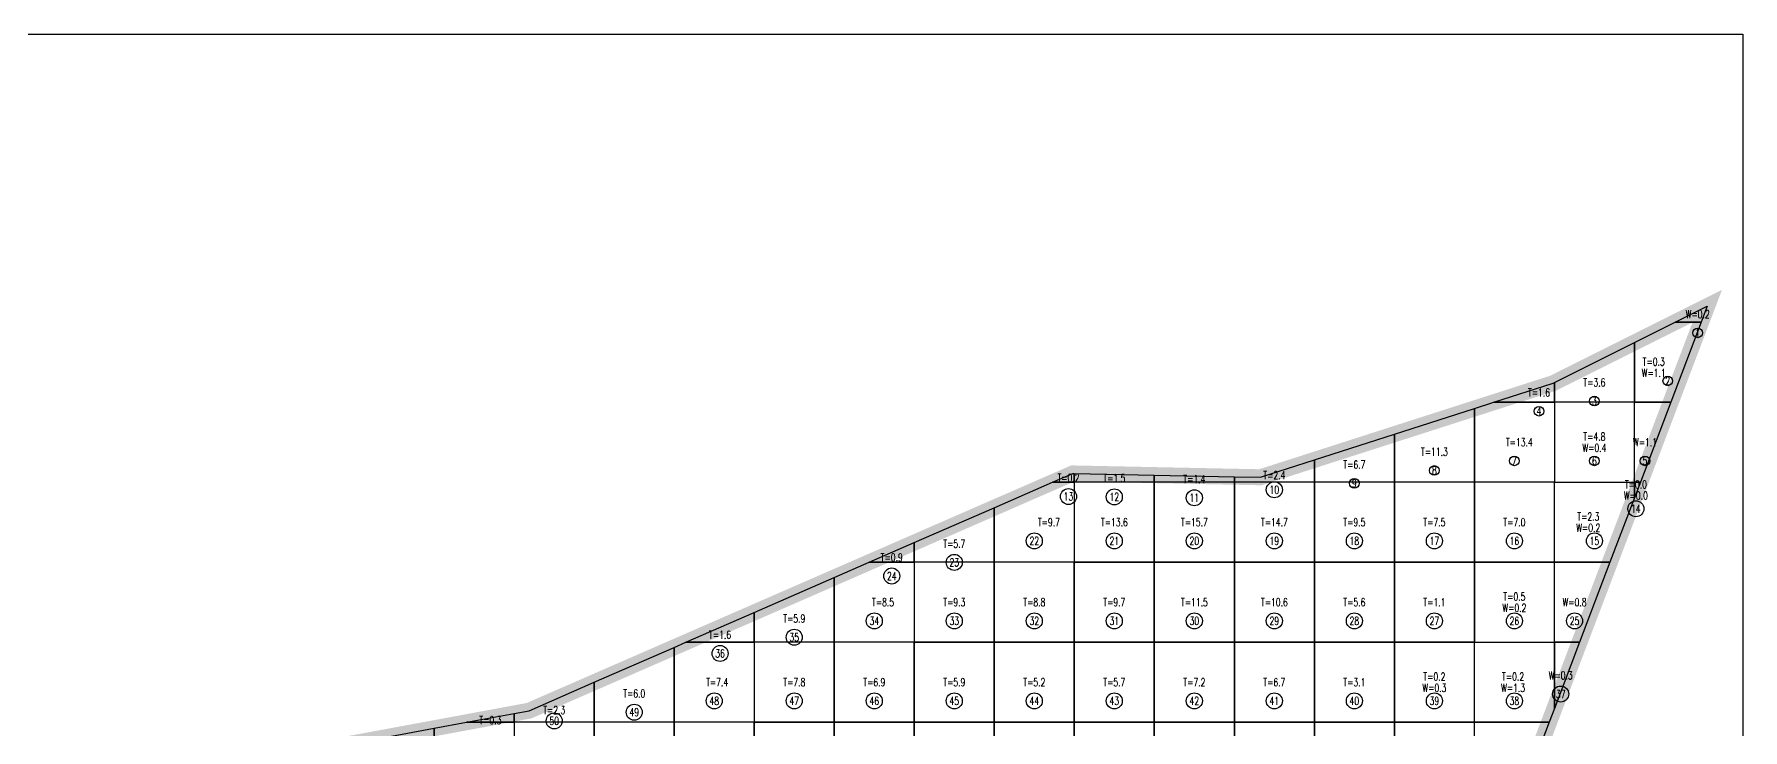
# Model space of a CAD drawing. Extents: x 4283 to 40403, y 1134 to 1764.
# Drawn here: x 4404.4 to 4486.5, y 1677.5 to 1711 of the extents above; entities that cross this region are included whole.
import ezdxf
from ezdxf.enums import TextEntityAlignment as Align

# ---------------------------------------------------------------- set-up
doc = ezdxf.new("R2010")
doc.units = 0
for name, color, linetype in [('tdz_1-1方格网', 2, 'Continuous'), ('tdz_1-1方格网计算', 7, 'Continuous'), ('tdz_土方计算图', 7, 'Continuous'), ('tdz_格田', 6, 'Continuous')]:
    doc.layers.add(name, color=color, linetype=linetype)
doc.styles.add('GLandNum', font='txt_____.ttf', dxfattribs={"width": 0.7, "height": 0.5})

msp = doc.modelspace()

# ---------------------------------------------------------------- linework, layer by layer
at = {"layer": 'tdz_1-1方格网', "linetype": 'Continuous'}
for points in [[(4484.495, 1697.109, 2625.173), (4483.246, 1697.109, 2625.048), (4484.787, 1697.879, 2625.162)], [(4483.033, 1693.262, 2625.232), (4481.286, 1693.262, 2625.163), (4481.286, 1696.129, 2624.903), (4483.246, 1697.109, 2625.048), (4484.495, 1697.109, 2625.173)], [(4481.286, 1696.129, 2624.903), (4481.286, 1693.262, 2625.163), (4477.44, 1693.262, 2624.686), (4477.44, 1694.207, 2624.62)], [(4477.44, 1694.207, 2624.62), (4477.44, 1693.262, 2624.686), (4474.534, 1693.262, 2624.685), (4477.379, 1694.177, 2624.615)], [(4473.594, 1692.96, 2624.708), (4473.594, 1689.416, 2624.846), (4469.748, 1689.416, 2625.124), (4469.748, 1691.724, 2624.802)], [(4474.534, 1693.262, 2624.685), (4477.44, 1693.262, 2624.686), (4477.44, 1689.416, 2624.978), (4473.594, 1689.416, 2624.846), (4473.594, 1692.96, 2624.708)], [(4477.44, 1693.262, 2624.686), (4477.44, 1689.416, 2624.978), (4481.286, 1689.416, 2625.291), (4481.286, 1693.262, 2625.163)], [(4481.286, 1693.262, 2625.163), (4483.033, 1693.262, 2625.232), (4481.572, 1689.416, 2625.289), (4481.286, 1689.416, 2625.291)], [(4469.748, 1691.724, 2624.802), (4469.748, 1689.416, 2625.124), (4465.901, 1689.416, 2625.063), (4465.901, 1690.489, 2624.895)], [(4465.901, 1690.489, 2624.895), (4465.901, 1689.416, 2625.063), (4462.055, 1689.416, 2625.021), (4462.055, 1689.68, 2625.008), (4463.307, 1689.655, 2624.958)], [(4454.363, 1689.837, 2625.31), (4454.363, 1689.416, 2625.332), (4453.32, 1689.416, 2625.352), (4454.288, 1689.839, 2625.313)], [(4458.209, 1689.759, 2625.159), (4458.209, 1689.416, 2625.176), (4454.363, 1689.416, 2625.332), (4454.363, 1689.837, 2625.31)], [(4462.055, 1689.68, 2625.008), (4462.055, 1689.416, 2625.021), (4458.209, 1689.416, 2625.176), (4458.209, 1689.759, 2625.159)], [(4453.32, 1689.416, 2625.352), (4454.363, 1689.416, 2625.332), (4454.363, 1685.57, 2625.523), (4450.517, 1685.57, 2625.599), (4450.517, 1688.193, 2625.462)], [(4454.363, 1689.416, 2625.332), (4454.363, 1685.57, 2625.523), (4458.209, 1685.57, 2625.368), (4458.209, 1689.416, 2625.176)], [(4458.209, 1689.416, 2625.176), (4458.209, 1685.57, 2625.368), (4462.055, 1685.57, 2625.227), (4462.055, 1689.416, 2625.021)], [(4462.055, 1689.416, 2625.021), (4462.055, 1685.57, 2625.227), (4465.901, 1685.57, 2625.258), (4465.901, 1689.416, 2625.063)], [(4465.901, 1689.416, 2625.063), (4465.901, 1685.57, 2625.258), (4469.748, 1685.57, 2625.411), (4469.748, 1689.416, 2625.124)], [(4469.748, 1689.416, 2625.124), (4469.748, 1685.57, 2625.411), (4473.594, 1685.57, 2625.375), (4473.594, 1689.416, 2624.846)], [(4473.594, 1689.416, 2624.846), (4473.594, 1685.57, 2625.375), (4477.44, 1685.57, 2625.27), (4477.44, 1689.416, 2624.978)], [(4480.11, 1685.57, 2625.347), (4477.44, 1685.57, 2625.27), (4477.44, 1689.416, 2624.978), (4481.286, 1689.416, 2625.291), (4481.286, 1688.665, 2625.301)], [(4481.286, 1689.416, 2625.291), (4481.572, 1689.416, 2625.289), (4481.286, 1688.665, 2625.301)], [(4450.517, 1688.193, 2625.462), (4450.517, 1685.57, 2625.599), (4446.671, 1685.57, 2625.658), (4446.671, 1686.515, 2625.612)], [(4446.671, 1686.515, 2625.612), (4446.671, 1685.57, 2625.658), (4444.505, 1685.57, 2625.697)], [(4444.505, 1685.57, 2625.697), (4446.671, 1685.57, 2625.658), (4446.671, 1681.724, 2625.863), (4442.824, 1681.724, 2625.918), (4442.824, 1684.837, 2625.763)], [(4446.671, 1685.57, 2625.658), (4446.671, 1681.724, 2625.863), (4450.517, 1681.724, 2625.808), (4450.517, 1685.57, 2625.599)], [(4450.517, 1685.57, 2625.599), (4450.517, 1681.724, 2625.808), (4454.363, 1681.724, 2625.715), (4454.363, 1685.57, 2625.523)], [(4454.363, 1685.57, 2625.523), (4454.363, 1681.724, 2625.715), (4458.209, 1681.724, 2625.575), (4458.209, 1685.57, 2625.368)], [(4458.209, 1685.57, 2625.368), (4458.209, 1681.724, 2625.575), (4462.055, 1681.724, 2625.437), (4462.055, 1685.57, 2625.227)], [(4462.055, 1685.57, 2625.227), (4462.055, 1681.724, 2625.437), (4465.901, 1681.724, 2625.444), (4465.901, 1685.57, 2625.258)], [(4465.901, 1685.57, 2625.258), (4465.901, 1681.724, 2625.444), (4469.748, 1681.724, 2625.53), (4469.748, 1685.57, 2625.411)], [(4469.748, 1685.57, 2625.411), (4469.748, 1681.724, 2625.53), (4473.594, 1681.724, 2625.493), (4473.594, 1685.57, 2625.375)], [(4473.594, 1685.57, 2625.375), (4473.594, 1681.724, 2625.493), (4477.44, 1681.724, 2625.463), (4477.44, 1685.57, 2625.27)], [(4477.44, 1685.57, 2625.27), (4480.11, 1685.57, 2625.347), (4478.649, 1681.724, 2625.446), (4477.44, 1681.724, 2625.463)], [(4442.824, 1684.837, 2625.763), (4442.824, 1681.724, 2625.918), (4438.978, 1681.724, 2625.983), (4438.978, 1683.158, 2625.914)], [(4438.978, 1683.158, 2625.914), (4438.978, 1681.724, 2625.983), (4435.691, 1681.724, 2626.043)], [(4435.132, 1681.48, 2626.065), (4435.132, 1677.878, 2626.206), (4431.286, 1677.878, 2626.283), (4431.286, 1679.802, 2626.215)], [(4435.691, 1681.724, 2626.043), (4438.978, 1681.724, 2625.983), (4438.978, 1677.878, 2626.14), (4435.132, 1677.878, 2626.206), (4435.132, 1681.48, 2626.065)], [(4438.978, 1681.724, 2625.983), (4438.978, 1677.878, 2626.14), (4442.824, 1677.878, 2626.078), (4442.824, 1681.724, 2625.918)], [(4442.824, 1681.724, 2625.918), (4442.824, 1677.878, 2626.078), (4446.671, 1677.878, 2626.015), (4446.671, 1681.724, 2625.863)], [(4446.671, 1681.724, 2625.863), (4446.671, 1677.878, 2626.015), (4450.517, 1677.878, 2625.957), (4450.517, 1681.724, 2625.808)], [(4450.517, 1681.724, 2625.808), (4450.517, 1677.878, 2625.957), (4454.363, 1677.878, 2625.905), (4454.363, 1681.724, 2625.715)], [(4454.363, 1681.724, 2625.715), (4454.363, 1677.878, 2625.905), (4458.209, 1677.878, 2625.785), (4458.209, 1681.724, 2625.575)], [(4458.209, 1681.724, 2625.575), (4458.209, 1677.878, 2625.785), (4462.055, 1677.878, 2625.648), (4462.055, 1681.724, 2625.437)], [(4462.055, 1681.724, 2625.437), (4462.055, 1677.878, 2625.648), (4465.901, 1677.878, 2625.629), (4465.901, 1681.724, 2625.444)], [(4465.901, 1681.724, 2625.444), (4465.901, 1677.878, 2625.629), (4469.748, 1677.878, 2625.648), (4469.748, 1681.724, 2625.53)], [(4469.748, 1681.724, 2625.53), (4469.748, 1677.878, 2625.648), (4473.594, 1677.878, 2625.631), (4473.594, 1681.724, 2625.493)], [(4477.187, 1677.878, 2625.598), (4473.594, 1677.878, 2625.631), (4473.594, 1681.724, 2625.493), (4477.44, 1681.724, 2625.463), (4477.44, 1678.543, 2625.572)], [(4477.44, 1681.724, 2625.463), (4478.649, 1681.724, 2625.446), (4477.44, 1678.543, 2625.572)], [(4431.286, 1679.802, 2626.215), (4431.286, 1677.878, 2626.283), (4427.44, 1677.878, 2626.366), (4427.44, 1678.302, 2626.354), (4428.152, 1678.434, 2626.338)], [(4427.44, 1678.302, 2626.354), (4427.44, 1677.878, 2626.366), (4425.146, 1677.878, 2626.402)], [(4423.594, 1677.591, 2626.435), (4423.594, 1674.032, 2626.542), (4419.748, 1674.032, 2626.59), (4419.748, 1676.879, 2626.515)], [(4425.146, 1677.878, 2626.402), (4427.44, 1677.878, 2626.366), (4427.44, 1674.032, 2626.475), (4423.594, 1674.032, 2626.542), (4423.594, 1677.591, 2626.435)], [(4427.44, 1677.878, 2626.366), (4427.44, 1674.032, 2626.475), (4431.286, 1674.032, 2626.33), (4431.286, 1677.878, 2626.283)], [(4431.286, 1677.878, 2626.283), (4431.286, 1674.032, 2626.33), (4435.132, 1674.032, 2626.253), (4435.132, 1677.878, 2626.206)], [(4435.132, 1677.878, 2626.206), (4435.132, 1674.032, 2626.253), (4438.978, 1674.032, 2626.196), (4438.978, 1677.878, 2626.14)], [(4438.978, 1677.878, 2626.14), (4438.978, 1674.032, 2626.196), (4442.824, 1674.032, 2626.139), (4442.824, 1677.878, 2626.078)], [(4442.824, 1677.878, 2626.078), (4442.824, 1674.032, 2626.139), (4446.671, 1674.032, 2626.092), (4446.671, 1677.878, 2626.015)], [(4446.671, 1677.878, 2626.015), (4446.671, 1674.032, 2626.092), (4450.517, 1674.032, 2626.048), (4450.517, 1677.878, 2625.957)], [(4450.517, 1677.878, 2625.957), (4450.517, 1674.032, 2626.048), (4454.363, 1674.032, 2625.999), (4454.363, 1677.878, 2625.905)], [(4454.363, 1677.878, 2625.905), (4454.363, 1674.032, 2625.999), (4458.209, 1674.032, 2625.937), (4458.209, 1677.878, 2625.785)], [(4458.209, 1677.878, 2625.785), (4458.209, 1674.032, 2625.937), (4462.055, 1674.032, 2625.858), (4462.055, 1677.878, 2625.648)], [(4462.055, 1677.878, 2625.648), (4462.055, 1674.032, 2625.858), (4465.901, 1674.032, 2625.804), (4465.901, 1677.878, 2625.629)], [(4465.901, 1677.878, 2625.629), (4465.901, 1674.032, 2625.804), (4469.748, 1674.032, 2625.787), (4469.748, 1677.878, 2625.648)], [(4469.748, 1677.878, 2625.648), (4469.748, 1674.032, 2625.787), (4473.594, 1674.032, 2625.779), (4473.594, 1677.878, 2625.631)], [(4473.594, 1677.878, 2625.631), (4477.187, 1677.878, 2625.598), (4475.726, 1674.032, 2625.749), (4473.594, 1674.032, 2625.779)]]:
    msp.add_polyline3d(points, close=True, dxfattribs=at)
at = {"layer": 'tdz_1-1方格网计算', "color": 7, "linetype": 'Continuous'}
for centre, radius in [((4484.329, 1696.596), 0.231), ((4482.89, 1694.288), 0.231), ((4476.698, 1692.83), 0.231), ((4479.363, 1693.318), 0.231), ((4475.517, 1690.442), 0.231), ((4479.363, 1690.442), 0.231), ((4481.794, 1690.442), 0.231), ((4467.824, 1689.364), 0.231), ((4471.671, 1689.982), 0.231), ((4454.083, 1688.73), 0.385), ((4456.286, 1688.71), 0.385), ((4460.132, 1688.67), 0.385), ((4463.978, 1689.055), 0.385), ((4481.357, 1688.143), 0.385), ((4452.44, 1686.596), 0.385), ((4456.286, 1686.596), 0.385), ((4460.132, 1686.596), 0.385), ((4463.978, 1686.596), 0.385), ((4467.824, 1686.596), 0.385), ((4471.671, 1686.596), 0.385), ((4475.517, 1686.596), 0.385), ((4479.363, 1686.596), 0.385), ((4448.594, 1685.565), 0.385), ((4445.588, 1684.909), 0.385), ((4444.748, 1682.75), 0.385), ((4448.594, 1682.75), 0.385), ((4452.44, 1682.75), 0.385), ((4456.286, 1682.75), 0.385), ((4460.132, 1682.75), 0.385), ((4463.978, 1682.75), 0.385), ((4467.824, 1682.75), 0.385), ((4471.671, 1682.75), 0.385), ((4475.517, 1682.75), 0.385), ((4478.41, 1682.75), 0.385), ((4440.901, 1681.963), 0.385), ((4437.335, 1681.185), 0.385), ((4437.055, 1678.903), 0.385), ((4440.901, 1678.903), 0.385), ((4444.748, 1678.903), 0.385), ((4448.594, 1678.903), 0.385), ((4452.44, 1678.903), 0.385), ((4456.286, 1678.903), 0.385), ((4460.132, 1678.903), 0.385), ((4463.978, 1678.903), 0.385), ((4467.824, 1678.903), 0.385), ((4471.671, 1678.903), 0.385), ((4475.517, 1678.903), 0.385), ((4477.742, 1679.236), 0.385), ((4429.363, 1677.942), 0.385), ((4433.209, 1678.362), 0.385)]:
    msp.add_circle(centre, radius, dxfattribs=at)
at = {"layer": 'tdz_土方计算图', "linetype": 'Continuous'}
msp.add_lwpolyline([(4356.498, 1710.955), (4486.498, 1710.955), (4486.498, 1550.955), (4356.498, 1550.955)], close=True, dxfattribs=at)
at = {"layer": 'tdz_格田', "linetype": 'Continuous', "lineweight": 60, "const_width": 0.769}
msp.add_lwpolyline([(4456.727, 1624.032), (4405.88, 1636.678), (4358.209, 1657.096), (4383.425, 1670.156), (4428.152, 1678.434), (4454.288, 1689.839), (4463.307, 1689.655), (4477.379, 1694.177), (4484.787, 1697.879)], close=True, dxfattribs=at)

# ---------------------------------------------------------------- texts
at = {"layer": 'tdz_1-1方格网计算', "color": 173, "linetype": 'Continuous', "style": 'GLandNum', "width": 0.7}
for s, p in [('W=0.2', (4484.329, 1697.494)), ('W=1.1', (4482.213, 1694.671)), ('W=0.4', (4479.363, 1691.07)), ('W=1.1', (4481.794, 1691.339)), ('W=0.0', (4481.357, 1688.771)), ('W=0.2', (4479.069, 1687.224)), ('W=0.8', (4478.41, 1683.647)), ('W=0.2', (4475.517, 1683.378)), ('W=0.3', (4471.671, 1679.532)), ('W=1.3', (4475.454, 1679.532)), ('W=0.3', (4477.742, 1680.133))]:
    msp.add_text(s, height=0.3846, dxfattribs=at).set_placement(p, align=Align.MIDDLE_CENTER)
at = {"layer": 'tdz_1-1方格网计算', "color": 7, "linetype": 'Continuous', "style": 'GLandNum', "width": 0.7}
for s, height, p in [('1', 0.385, (4484.329, 1696.596)), ('2', 0.385, (4482.89, 1694.288)), ('4', 0.385, (4476.698, 1692.83)), ('3', 0.385, (4479.363, 1693.318)), ('7', 0.385, (4475.517, 1690.442)), ('6', 0.385, (4479.363, 1690.442)), ('5', 0.385, (4481.794, 1690.442)), ('9', 0.385, (4467.824, 1689.364)), ('8', 0.385, (4471.671, 1689.982)), ('13', 0.3846, (4454.083, 1688.73)), ('12', 0.3846, (4456.286, 1688.71)), ('11', 0.3846, (4460.132, 1688.67)), ('10', 0.3846, (4463.978, 1689.055)), ('14', 0.3846, (4481.357, 1688.143)), ('22', 0.3846, (4452.44, 1686.596)), ('21', 0.3846, (4456.286, 1686.596)), ('20', 0.3846, (4460.132, 1686.596)), ('19', 0.3846, (4463.978, 1686.596)), ('18', 0.3846, (4467.824, 1686.596)), ('17', 0.3846, (4471.671, 1686.596)), ('16', 0.3846, (4475.517, 1686.596)), ('15', 0.3846, (4479.363, 1686.596)), ('23', 0.3846, (4448.594, 1685.565)), ('24', 0.3846, (4445.588, 1684.909)), ('34', 0.3846, (4444.748, 1682.75)), ('33', 0.3846, (4448.594, 1682.75)), ('32', 0.3846, (4452.44, 1682.75)), ('31', 0.3846, (4456.286, 1682.75)), ('30', 0.3846, (4460.132, 1682.75)), ('29', 0.3846, (4463.978, 1682.75)), ('28', 0.3846, (4467.824, 1682.75)), ('27', 0.3846, (4471.671, 1682.75)), ('26', 0.3846, (4475.517, 1682.75)), ('25', 0.3846, (4478.41, 1682.75)), ('35', 0.3846, (4440.901, 1681.963)), ('36', 0.3846, (4437.335, 1681.185)), ('48', 0.3846, (4437.055, 1678.903)), ('47', 0.3846, (4440.901, 1678.903)), ('46', 0.3846, (4444.748, 1678.903)), ('45', 0.3846, (4448.594, 1678.903)), ('44', 0.3846, (4452.44, 1678.903)), ('43', 0.3846, (4456.286, 1678.903)), ('42', 0.3846, (4460.132, 1678.903)), ('41', 0.3846, (4463.978, 1678.903)), ('40', 0.3846, (4467.824, 1678.903)), ('39', 0.3846, (4471.671, 1678.903)), ('38', 0.3846, (4475.517, 1678.903)), ('37', 0.3846, (4477.742, 1679.236)), ('50', 0.3846, (4429.363, 1677.942)), ('49', 0.3846, (4433.209, 1678.362))]:
    msp.add_text(s, height=height, dxfattribs=at).set_placement(p, align=Align.MIDDLE_CENTER)
at = {"layer": 'tdz_1-1方格网计算', "color": 2, "linetype": 'Continuous', "style": 'GLandNum', "width": 0.7}
for s, p in [('T=0.3', (4482.213, 1695.21)), ('T=1.6', (4476.698, 1693.727)), ('T=3.6', (4479.363, 1694.215)), ('T=13.4', (4475.752, 1691.339)), ('T=4.8', (4479.363, 1691.609)), ('T=6.7', (4467.824, 1690.261)), ('T=11.3', (4471.671, 1690.879)), ('T=0.2', (4454.083, 1689.627)), ('T=1.5', (4456.286, 1689.607)), ('T=1.4', (4460.132, 1689.568)), ('T=2.4', (4463.978, 1689.75)), ('T=0.0', (4481.357, 1689.31)), ('T=2.3', (4479.069, 1687.762)), ('T=9.7', (4453.141, 1687.493)), ('T=13.6', (4456.286, 1687.493)), ('T=15.7', (4460.132, 1687.493)), ('T=14.7', (4463.978, 1687.493)), ('T=9.5', (4467.824, 1687.493)), ('T=7.5', (4471.671, 1687.493)), ('T=7.0', (4475.517, 1687.493)), ('T=5.7', (4448.594, 1686.462)), ('T=0.9', (4445.588, 1685.806)), ('T=8.5', (4445.168, 1683.647)), ('T=9.3', (4448.594, 1683.647)), ('T=8.8', (4452.44, 1683.647)), ('T=9.7', (4456.286, 1683.647)), ('T=11.5', (4460.132, 1683.647)), ('T=10.6', (4463.978, 1683.647)), ('T=5.6', (4467.824, 1683.647)), ('T=1.1', (4471.671, 1683.647)), ('T=0.5', (4475.517, 1683.916)), ('T=5.9', (4440.901, 1682.861)), ('T=1.6', (4437.335, 1682.083)), ('T=7.4', (4437.195, 1679.801)), ('T=7.8', (4440.901, 1679.801)), ('T=6.9', (4444.748, 1679.801)), ('T=5.9', (4448.594, 1679.801)), ('T=5.2', (4452.44, 1679.801)), ('T=5.7', (4456.286, 1679.801)), ('T=7.2', (4460.132, 1679.801)), ('T=6.7', (4463.978, 1679.801)), ('T=3.1', (4467.824, 1679.801)), ('T=0.2', (4471.671, 1680.07)), ('T=0.2', (4475.454, 1680.07)), ('T=6.0', (4433.209, 1679.259)), ('T=0.3', (4426.293, 1677.984)), ('T=2.3', (4429.363, 1678.465))]:
    msp.add_text(s, height=0.3846, dxfattribs=at).set_placement(p, align=Align.MIDDLE_CENTER)

doc.saveas('drawing.dxf')
